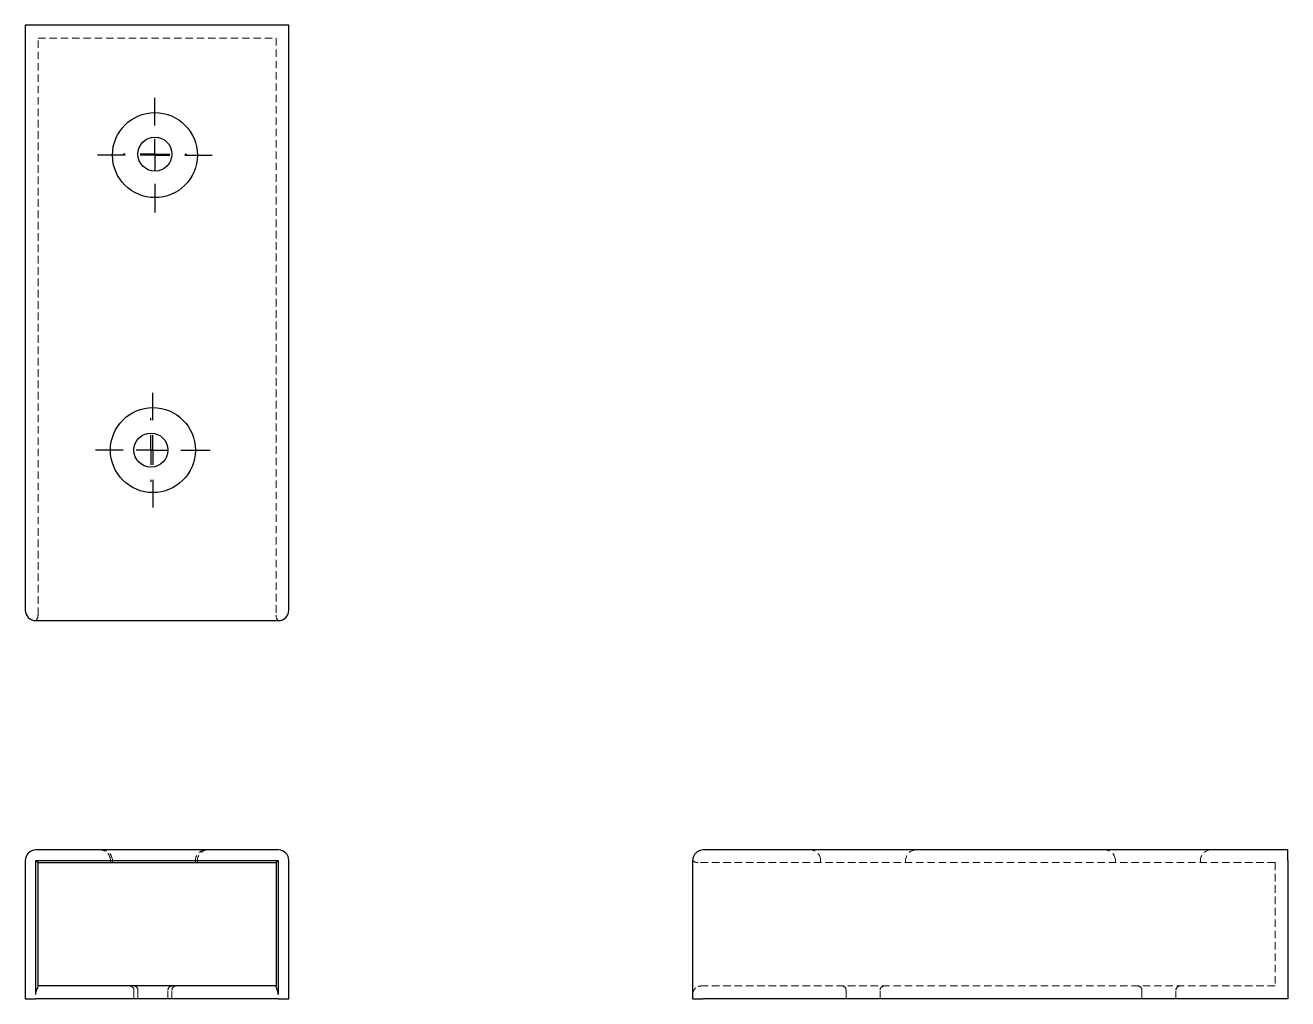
# Model space of a CAD drawing. Header units: millimetres. Extents: x 61 to 273, y 44 to 208.
import ezdxf

# ---------------------------------------------------------------- set-up
doc = ezdxf.new("R2010")
doc.units = ezdxf.units.MM
doc.linetypes.add('HIDDEN', pattern=[1.905, 1.27, -0.635])
doc.layers.add('10', color=7, linetype='Continuous')

# ---------------------------------------------------------------- blocks, each defined once
blk = doc.blocks.new('SW_CENTERMARKSYMBOL_0')
at = {"layer": '10', "color": 0}
for p, q in [((0, 5), (0, 9.64)), ((0, 0), (0, 2.5)), ((-5, 0), (-9.64, 0)), ((0, 0), (-2.5, 0)), ((0, 0), (0, -2.5)), ((0, 0), (2.5, 0)), ((5, 0), (9.64, 0)), ((0, -5), (0, -9.64))]:
    blk.add_line(p, q, dxfattribs=at)
blk = doc.blocks.new('SW_CENTERMARKSYMBOL_1')
at = {"layer": '10', "color": 0}
for p, q in [((0, 5), (0, 9.64)), ((0, 0), (0, 2.5)), ((-5, 0), (-9.64, 0)), ((0, 0), (-2.5, 0)), ((0, 0), (0, -2.5)), ((0, 0), (2.5, 0)), ((5, 0), (9.64, 0)), ((0, -5), (0, -9.64))]:
    blk.add_line(p, q, dxfattribs=at)
blk = doc.blocks.new('SW_CENTERMARKSYMBOL_2')
at = {"layer": '10', "color": 0}
for p, q in [((0, 5), (0, 5.36)), ((0, 0), (0, 2.5)), ((-5, 0), (-5.36, 0)), ((0, 0), (-2.5, 0)), ((0, 0), (0, -2.5)), ((0, 0), (2.5, 0)), ((5, 0), (5.36, 0)), ((0, -5), (0, -5.36))]:
    blk.add_line(p, q, dxfattribs=at)
blk = doc.blocks.new('SW_CENTERMARKSYMBOL_3')
at = {"layer": '10', "color": 0}
for p, q in [((0, 5), (0, 5.36)), ((0, 0), (0, 2.5)), ((-5, 0), (-5.36, 0)), ((0, 0), (-2.5, 0)), ((0, 0), (0, -2.5)), ((0, 0), (2.5, 0)), ((5, 0), (5.36, 0)), ((0, -5), (0, -5.36))]:
    blk.add_line(p, q, dxfattribs=at)

msp = doc.modelspace()

# ---------------------------------------------------------------- linework, layer by layer
at = {"color": 7, "linetype": 'Continuous', "lineweight": 25}
for p, q in [((60.86, 208), (60.86, 109.79)), ((62.64, 208), (60.86, 208)), ((103.36, 208), (62.64, 208)), ((105.14, 208), (103.36, 208)), ((105.14, 109.79), (105.14, 208)), ((62.64, 108), (103.36, 108)), ((103.36, 69.5), (62.64, 69.5)), ((273, 69.5), (174.79, 69.5)), ((273, 67.71), (273, 69.5)), ((60.86, 67.71), (60.86, 44.5)), ((62.64, 67.71), (63, 67.36)), ((62.64, 67.71), (103.36, 67.71)), ((62.64, 45.21), (62.64, 67.71)), ((63, 67.36), (103, 67.36)), ((63, 46.56), (63, 67.36)), ((103.36, 67.71), (103, 67.36)), ((103, 67.36), (103, 46.56)), ((103.36, 67.71), (103.36, 45.21)), ((105.14, 44.5), (105.14, 67.71)), ((173, 67.71), (173, 45.21)), ((273, 67.71), (273, 44.5)), ((103, 46.64), (63, 46.64)), ((173, 45.21), (173, 44.5)), ((60.86, 44.5), (62.64, 44.5)), ((103.36, 44.5), (62.64, 44.5)), ((103.36, 44.5), (105.14, 44.5)), ((173, 44.5), (174.79, 44.5)), ((273, 44.5), (174.79, 44.5))]:
    msp.add_line(p, q, dxfattribs=at)
at = {"color": 7, "linetype": 'HIDDEN', "lineweight": 18}
for p, q in [((63, 108.94), (63, 205.86)), ((63, 205.86), (103, 205.86)), ((103, 205.86), (103, 108.94)), ((75.17, 67.71), (75.17, 67.36)), ((75.51, 67.71), (75.51, 67.36)), ((89.46, 67.36), (89.46, 67.71)), ((89.79, 67.36), (89.79, 67.71)), ((270.86, 67.36), (173.94, 67.36)), ((194.5, 67.71), (194.5, 67.36)), ((208.79, 67.36), (208.79, 67.71)), ((244.05, 67.71), (244.05, 67.36)), ((258.33, 67.36), (258.33, 67.71)), ((270.86, 67.36), (270.86, 46.64)), ((79.12, 45.93), (79.12, 44.5)), ((79.79, 45.93), (79.79, 44.5)), ((84.83, 44.5), (84.83, 45.93)), ((85.51, 44.5), (85.51, 45.93)), ((270.86, 46.64), (174.43, 46.64)), ((198.79, 45.93), (198.79, 44.5)), ((204.5, 44.5), (204.5, 45.93)), ((248.5, 45.93), (248.5, 44.5)), ((254.21, 44.5), (254.21, 45.93))]:
    msp.add_line(p, q, dxfattribs=at)
at = {"color": 7, "linetype": 'Continuous', "lineweight": 25}
for centre, radius in [((82.65, 186.19), 7.14), ((82.65, 186.36), 2.86), ((82.31, 136.65), 7.14), ((81.98, 136.65), 2.86)]:
    msp.add_circle(centre, radius, dxfattribs=at)
for centre, start, end in [((62.64, 109.79), 180, 270), ((103.36, 109.79), 270, 0), ((62.64, 67.71), 90, 180), ((103.36, 67.71), 0, 90), ((174.79, 67.71), 90, 180)]:
    msp.add_arc(centre, 1.79, start, end, dxfattribs=at)
at = {"color": 7, "linetype": 'HIDDEN', "lineweight": 18}
for centre, radius, start, end in [((61.57, 108.94), 1.43, 318.5904, 0), ((104.43, 108.94), 1.43, 180, 221.4096), ((73.39, 67.71), 1.79, 0, 90), ((73.72, 67.71), 1.79, 0, 90), ((91.24, 67.71), 1.79, 90, 180), ((91.58, 67.71), 1.79, 90, 180), ((192.72, 67.71), 1.79, 0, 90), ((210.57, 67.71), 1.79, 90, 180), ((242.26, 67.71), 1.79, 0, 90), ((260.12, 67.71), 1.79, 90, 180), ((173.94, 68.79), 1.43, 228.5904, 270), ((78.4, 45.93), 0.714, 0, 90), ((79.08, 45.93), 0.714, 0, 90), ((85.55, 45.93), 0.714, 90, 180), ((86.22, 45.93), 0.714, 90, 180), ((174.43, 45.21), 1.43, 90, 109.7893), ((198.07, 45.93), 0.714, 0, 90), ((205.22, 45.93), 0.714, 90, 180), ((247.79, 45.93), 0.714, 0, 90), ((254.93, 45.93), 0.714, 90, 180)]:
    msp.add_arc(centre, radius, start, end, dxfattribs=at)
at = {"color": 7, "linetype": 'Continuous', "lineweight": 25}
for points in [[(62.64, 45.21), (62.64, 45.37), (62.66, 45.51), (62.73, 45.79), (62.78, 45.92), (62.87, 46.15), (62.91, 46.26), (62.98, 46.44), (63, 46.51), (63, 46.56)], [(103.36, 45.21), (103.36, 45.37), (103.34, 45.51), (103.27, 45.79), (103.22, 45.92), (103.13, 46.15), (103.09, 46.26), (103.02, 46.44), (103, 46.51), (103, 46.56)]]:
    msp.add_open_spline(points, degree=3, knots=[0, 0, 0, 0, 0.25, 0.25, 0.5, 0.5, 0.75, 0.75, 1, 1, 1, 1], dxfattribs=at)
at = {"color": 7, "linetype": 'HIDDEN', "lineweight": 18}
msp.add_open_spline([(173, 45.21), (173, 45.37), (173.02, 45.51), (173.11, 45.79), (173.18, 45.92), (173.34, 46.15), (173.44, 46.26), (173.67, 46.44), (173.8, 46.51), (173.94, 46.56)], degree=3, knots=[0, 0, 0, 0, 0.25, 0.25, 0.5, 0.5, 0.75, 0.75, 1, 1, 1, 1], dxfattribs=at)

# ---------------------------------------------------------------- block references
at = {"layer": '10'}
for name, p in [('SW_CENTERMARKSYMBOL_1', (82.65, 186.19)), ('SW_CENTERMARKSYMBOL_3', (82.65, 186.36)), ('SW_CENTERMARKSYMBOL_0', (82.31, 136.65)), ('SW_CENTERMARKSYMBOL_2', (81.98, 136.65))]:
    msp.add_blockref(name, p, dxfattribs=at)

doc.saveas('drawing.dxf')
